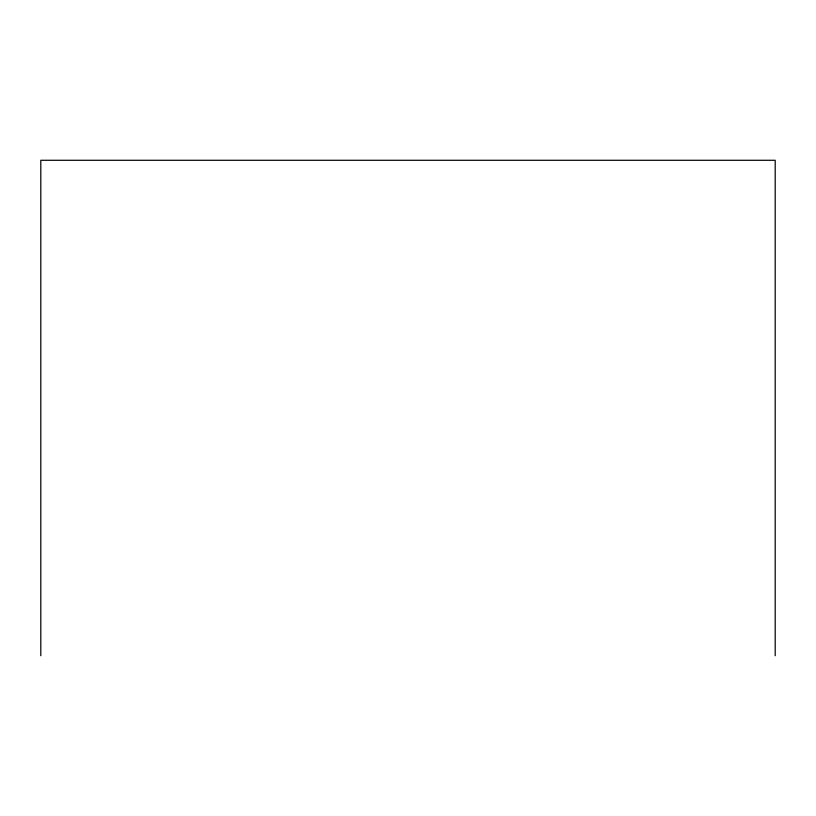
<?xml version="1.0" encoding="UTF-8"?>
<svg xmlns="http://www.w3.org/2000/svg" width="816" height="816" viewBox="0 0 816 816"><rect width="100%" height="100%" fill="white"/><g stroke="black" fill="none" stroke-linecap="round" stroke-linejoin="round"><path stroke-width="1.22" d="M775.2 655.717L775.2 160.283L40.8 160.283L40.8 655.717"/></g></svg>
